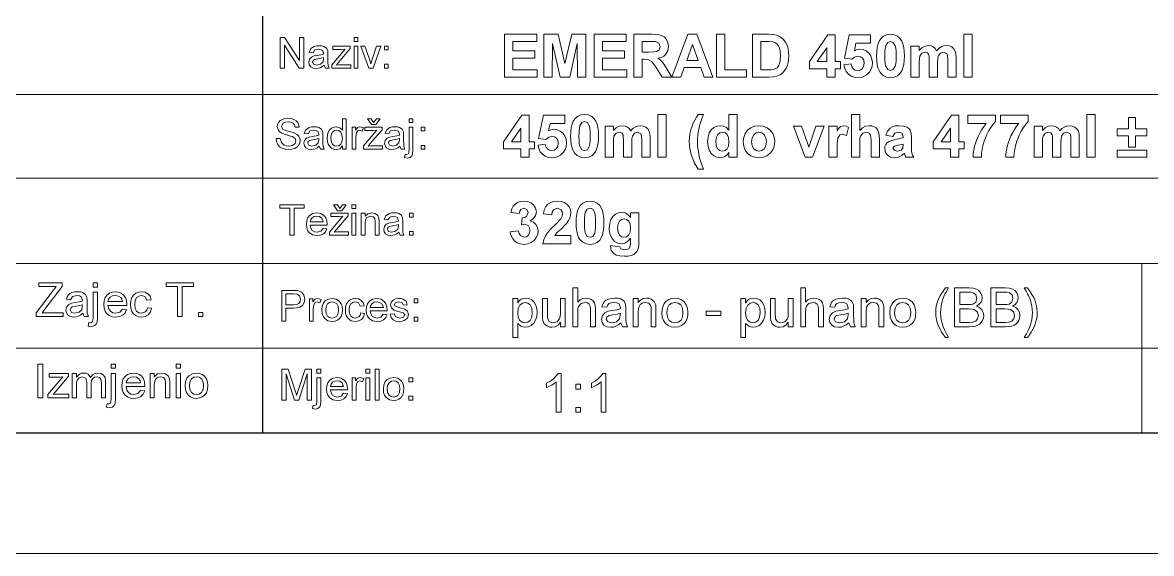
# Model space of a CAD drawing. Extents: x 0 to 420, y 0 to 594.
# Drawn here: x 303.1 to 369.1, y 0 to 31.1 of the extents above; entities that cross this region are included whole.
import ezdxf

# ---------------------------------------------------------------- set-up
doc = ezdxf.new("R2010")
doc.units = 0

msp = doc.modelspace()

# ---------------------------------------------------------------- linework, layer by layer
at = {"color": 3, "lineweight": 30}
for p, q in [((317.098, 61.47), (317.098, 7.07)), ((28.291, 7.07), (412.971, 7.07))]:
    msp.add_line(p, q, dxfattribs=at)
at = {"lineweight": 13}
for p, q in [((201.425, 26.87), (412.971, 26.87)), ((201.425, 21.97), (412.971, 21.97)), ((201.425, 16.97), (412.971, 16.97)), ((201.425, 12.02), (412.971, 12.02)), ((0, 0), (420.043, 0))]:
    msp.add_line(p, q, dxfattribs=at)
at = {"lineweight": 13, "ltscale": 0.2475}
msp.add_line((368.578, 16.97), (368.578, 7.07), dxfattribs=at)
at = {"lineweight": 13}
for points in [[(318.13, 28.418), (318.13, 30.199), (318.392, 30.199), (319.268, 28.854), (319.268, 30.199), (319.515, 30.199), (319.515, 28.418), (319.253, 28.418), (318.377, 29.763), (318.377, 28.418)], [(322.459, 29.976), (322.459, 30.199), (322.681, 30.199), (322.681, 29.976)], [(331.275, 27.893), (331.275, 30.393), (333.15, 30.393), (333.15, 29.976), (331.761, 29.976), (331.761, 29.421), (333.046, 29.421), (333.046, 29.004), (331.761, 29.004), (331.761, 28.31), (333.185, 28.31), (333.185, 27.893)], [(333.567, 27.893), (333.567, 30.393), (334.398, 30.393), (334.799, 28.688), (335.2, 30.393), (336.032, 30.393), (336.032, 27.893), (335.546, 27.893), (335.529, 29.861), (335.084, 27.893), (334.515, 27.893), (334.07, 29.861), (334.053, 27.893)], [(336.518, 27.893), (336.518, 30.393), (338.393, 30.393), (338.393, 29.976), (337.004, 29.976), (337.004, 29.421), (338.289, 29.421), (338.289, 29.004), (337.004, 29.004), (337.004, 28.31), (338.428, 28.31), (338.428, 27.893)], [(338.845, 27.893), (338.845, 30.393), (339.891, 30.393), (340.13, 30.386), (340.321, 30.363), (340.465, 30.326), (340.626, 30.232), (340.751, 30.086), (340.832, 29.902), (340.858, 29.693), (340.82, 29.436), (340.704, 29.228), (340.584, 29.121), (340.43, 29.044), (340.243, 28.997), (340.382, 28.897), (340.495, 28.787), (340.612, 28.628), (340.763, 28.381), (341.067, 27.893), (340.499, 27.893), (340.144, 28.46), (339.972, 28.686), (339.864, 28.809), (339.705, 28.908), (339.596, 28.928), (339.438, 28.935), (339.331, 28.935), (339.331, 27.893)], [(339.331, 29.351), (339.712, 29.351), (340.013, 29.359), (340.175, 29.381), (340.32, 29.486), (340.372, 29.67), (340.303, 29.871), (340.109, 29.968), (339.984, 29.974), (339.733, 29.976), (339.331, 29.976)], [(343.463, 27.893), (342.949, 27.893), (342.75, 28.449), (341.783, 28.449), (341.585, 27.893), (341.067, 27.893), (341.993, 30.393), (342.53, 30.393)], [(342.6, 28.865), (342.265, 29.803), (341.931, 28.865)], [(343.671, 27.893), (343.671, 30.393), (344.157, 30.393), (344.157, 28.31), (345.442, 28.31), (345.442, 27.893)], [(345.789, 30.393), (346.722, 30.393), (346.999, 30.381), (347.202, 30.345), (347.409, 30.255), (347.583, 30.115), (347.723, 29.931), (347.824, 29.71), (347.87, 29.538), (347.898, 29.341), (347.907, 29.119), (347.898, 28.923), (347.873, 28.745), (347.829, 28.587), (347.757, 28.417), (347.667, 28.269), (347.559, 28.145), (347.403, 28.031), (347.201, 27.946), (347.003, 27.906), (346.749, 27.893), (345.789, 27.893)], [(346.275, 29.976), (346.275, 28.31), (346.679, 28.31), (346.874, 28.316), (347.006, 28.334), (347.225, 28.438), (347.303, 28.536), (347.366, 28.681), (347.407, 28.881), (347.421, 29.142), (347.407, 29.4), (347.366, 29.59), (347.3, 29.729), (347.213, 29.834), (347.101, 29.907), (346.962, 29.952), (346.795, 29.97), (346.518, 29.976)], [(350.129, 27.893), (350.129, 28.379), (349.122, 28.379), (349.122, 28.794), (350.194, 30.358), (350.615, 30.358), (350.615, 28.796), (350.928, 28.796), (350.928, 28.379), (350.615, 28.379), (350.615, 27.893)], [(351.136, 28.603), (351.553, 28.657), (351.597, 28.499), (351.683, 28.378), (351.799, 28.301), (351.932, 28.275), (352.081, 28.302), (352.205, 28.382), (352.289, 28.516), (352.317, 28.704), (352.292, 28.881), (352.216, 29.007), (352.1, 29.083), (351.954, 29.108), (351.763, 29.065), (351.592, 28.935), (351.171, 28.988), (351.449, 30.358), (352.699, 30.358), (352.699, 29.872), (351.841, 29.872), (351.749, 29.435), (351.906, 29.503), (352.066, 29.525), (352.261, 29.5), (352.435, 29.425), (352.589, 29.3), (352.708, 29.134), (352.779, 28.94), (352.803, 28.715), (352.783, 28.522), (352.724, 28.344), (352.625, 28.179), (352.443, 28.001), (352.22, 27.894), (351.954, 27.858), (351.74, 27.881), (351.553, 27.948), (351.395, 28.06), (351.27, 28.211), (351.184, 28.391)], [(353.862, 30.393), (354.088, 30.364), (354.278, 30.279), (354.433, 30.136), (354.521, 29.998), (354.59, 29.828), (354.639, 29.625), (354.668, 29.391), (354.678, 29.125), (354.668, 28.859), (354.638, 28.625), (354.589, 28.422), (354.52, 28.251), (354.431, 28.112), (354.277, 27.971), (354.087, 27.886), (353.862, 27.858), (353.633, 27.889), (353.436, 27.982), (353.271, 28.137), (353.19, 28.266), (353.127, 28.429), (353.082, 28.628), (353.055, 28.862), (353.046, 29.13), (353.056, 29.395), (353.085, 29.628), (353.135, 29.83), (353.204, 30), (353.293, 30.139), (353.447, 30.28), (353.636, 30.365)], [(353.862, 29.976), (353.697, 29.923), (353.585, 29.731), (353.555, 29.583), (353.538, 29.381), (353.532, 29.125), (353.537, 28.871), (353.553, 28.676), (353.579, 28.54), (353.698, 28.328), (353.862, 28.275), (354.027, 28.329), (354.139, 28.521), (354.168, 28.667), (354.186, 28.868), (354.192, 29.125), (354.186, 29.379), (354.171, 29.574), (354.145, 29.71), (354.026, 29.923)], [(358.15, 27.893), (358.15, 30.393), (358.636, 30.393), (358.636, 27.893)], [(320.702, 28.591), (320.581, 28.499), (320.469, 28.438), (320.236, 28.393), (320.055, 28.419), (319.922, 28.496), (319.839, 28.614), (319.812, 28.76), (319.853, 28.931), (319.962, 29.056), (320.114, 29.127), (320.301, 29.16), (320.522, 29.194), (320.676, 29.234), (320.678, 29.287), (320.618, 29.462), (320.381, 29.531), (320.163, 29.482), (320.059, 29.309), (319.837, 29.333), (319.933, 29.554), (320.128, 29.684), (320.265, 29.718), (320.423, 29.729), (320.573, 29.719), (320.693, 29.69), (320.846, 29.591), (320.914, 29.441), (320.925, 29.246), (320.925, 28.97), (320.929, 28.73), (320.94, 28.591), (320.999, 28.418), (320.777, 28.418)], [(321.148, 28.418), (321.148, 28.604), (321.929, 29.531), (321.704, 29.506), (321.222, 29.506), (321.222, 29.704), (322.236, 29.704), (322.236, 29.557), (321.549, 28.743), (321.421, 28.591), (321.558, 28.61), (321.687, 28.616), (322.261, 28.616), (322.261, 28.418)], [(322.459, 28.418), (322.459, 29.704), (322.681, 29.704), (322.681, 28.418)], [(323.321, 28.418), (322.854, 29.704), (323.09, 29.704), (323.354, 28.934), (323.397, 28.807), (323.436, 28.675), (323.47, 28.787), (323.515, 28.919), (323.782, 29.704), (324.017, 29.704), (323.581, 28.418)], [(324.24, 29.482), (324.24, 29.704), (324.462, 29.704), (324.462, 29.482)], [(350.129, 28.796), (350.129, 29.599), (349.579, 28.796)], [(355.06, 29.699), (355.546, 29.699), (355.546, 29.453), (355.705, 29.609), (355.883, 29.702), (356.081, 29.733), (356.234, 29.715), (356.366, 29.659), (356.477, 29.565), (356.565, 29.433), (356.688, 29.565), (356.82, 29.659), (356.961, 29.715), (357.112, 29.733), (357.294, 29.713), (357.446, 29.653), (357.565, 29.553), (357.65, 29.416), (357.686, 29.266), (357.699, 29.044), (357.699, 27.893), (357.213, 27.893), (357.213, 28.909), (357.201, 29.127), (357.165, 29.251), (356.967, 29.351), (356.784, 29.291), (356.66, 29.115), (356.632, 28.964), (356.622, 28.747), (356.622, 27.893), (356.136, 27.893), (356.136, 28.867), (356.13, 29.081), (356.112, 29.202), (356.036, 29.314), (355.896, 29.351), (355.705, 29.293), (355.583, 29.124), (355.555, 28.977), (355.546, 28.757), (355.546, 27.893), (355.06, 27.893)], [(320.678, 29.036), (320.534, 28.997), (320.332, 28.964), (320.147, 28.925), (320.064, 28.863), (320.034, 28.771), (320.098, 28.643), (320.286, 28.591), (320.503, 28.644), (320.642, 28.779), (320.676, 28.967)], [(324.24, 28.418), (324.24, 28.641), (324.462, 28.641), (324.462, 28.418)], [(317.889, 24.289), (318.137, 24.289), (318.206, 24.051), (318.376, 23.901), (318.498, 23.858), (318.634, 23.843), (318.859, 23.887), (319.004, 24.006), (319.052, 24.16), (319.006, 24.3), (318.855, 24.402), (318.747, 24.438), (318.558, 24.49), (318.359, 24.547), (318.225, 24.601), (318.11, 24.676), (318.028, 24.766), (317.964, 24.987), (317.983, 25.117), (318.039, 25.238), (318.133, 25.341), (318.261, 25.415), (318.415, 25.461), (318.585, 25.476), (318.77, 25.46), (318.932, 25.414), (319.065, 25.337), (319.163, 25.231), (319.225, 25.102), (319.25, 24.957), (319.002, 24.957), (318.965, 25.096), (318.887, 25.197), (318.764, 25.258), (318.595, 25.278), (318.422, 25.258), (318.303, 25.199), (318.211, 25.008), (318.276, 24.849), (318.391, 24.786), (318.609, 24.721), (318.839, 24.66), (318.989, 24.608), (319.127, 24.527), (319.224, 24.427), (319.28, 24.31), (319.299, 24.175), (319.279, 24.038), (319.218, 23.909), (319.12, 23.798), (318.986, 23.715), (318.825, 23.663), (318.645, 23.646), (318.424, 23.664), (318.242, 23.721), (318.097, 23.815), (317.987, 23.947), (317.916, 24.108)], [(321.773, 23.67), (321.773, 23.857), (321.625, 23.698), (321.422, 23.646), (321.278, 23.667), (321.146, 23.73), (321.035, 23.831), (320.952, 23.965), (320.9, 24.127), (320.882, 24.312), (320.898, 24.495), (320.946, 24.659), (321.025, 24.797), (321.137, 24.898), (321.271, 24.96), (321.421, 24.981), (321.626, 24.927), (321.773, 24.787), (321.773, 25.451), (321.996, 25.451), (321.996, 23.67)], [(323.603, 25.229), (323.764, 25.451), (323.987, 25.451), (323.727, 25.105), (323.48, 25.105), (323.245, 25.451), (323.467, 25.451)], [(325.681, 25.229), (325.681, 25.451), (325.904, 25.451), (325.904, 25.229)], [(332.221, 23.201), (332.221, 23.687), (331.214, 23.687), (331.214, 24.102), (332.285, 25.667), (332.707, 25.667), (332.707, 24.104), (333.019, 24.104), (333.019, 23.687), (332.707, 23.687), (332.707, 23.201)], [(333.228, 23.911), (333.644, 23.965), (333.688, 23.807), (333.775, 23.686), (333.891, 23.609), (334.024, 23.583), (334.172, 23.61), (334.296, 23.69), (334.38, 23.824), (334.408, 24.012), (334.383, 24.189), (334.308, 24.316), (334.192, 24.391), (334.045, 24.417), (333.854, 24.373), (333.684, 24.243), (333.262, 24.297), (333.54, 25.667), (334.79, 25.667), (334.79, 25.18), (333.933, 25.18), (333.841, 24.744), (333.997, 24.811), (334.158, 24.833), (334.353, 24.808), (334.527, 24.733), (334.68, 24.608), (334.799, 24.443), (334.87, 24.248), (334.894, 24.023), (334.875, 23.83), (334.815, 23.652), (334.717, 23.488), (334.535, 23.309), (334.311, 23.202), (334.046, 23.167), (333.831, 23.189), (333.644, 23.256), (333.486, 23.369), (333.361, 23.519), (333.275, 23.7)], [(335.953, 25.701), (336.179, 25.673), (336.369, 25.587), (336.524, 25.444), (336.612, 25.306), (336.681, 25.136), (336.73, 24.934), (336.759, 24.699), (336.769, 24.433), (336.759, 24.167), (336.73, 23.933), (336.68, 23.73), (336.611, 23.56), (336.522, 23.42), (336.369, 23.279), (336.179, 23.195), (335.953, 23.167), (335.725, 23.197), (335.527, 23.29), (335.362, 23.445), (335.281, 23.574), (335.218, 23.738), (335.173, 23.936), (335.146, 24.17), (335.137, 24.438), (335.147, 24.703), (335.177, 24.936), (335.226, 25.138), (335.295, 25.308), (335.384, 25.447), (335.538, 25.588), (335.728, 25.673)], [(335.953, 25.285), (335.788, 25.231), (335.676, 25.039), (335.647, 24.891), (335.629, 24.689), (335.623, 24.433), (335.629, 24.179), (335.644, 23.984), (335.671, 23.848), (335.789, 23.636), (335.953, 23.583), (336.118, 23.637), (336.231, 23.829), (336.26, 23.975), (336.277, 24.177), (336.283, 24.433), (336.278, 24.687), (336.262, 24.882), (336.236, 25.018), (336.117, 25.231)], [(340.242, 23.201), (340.242, 25.701), (340.728, 25.701), (340.728, 23.201)], [(342.915, 22.507), (342.603, 22.507), (342.483, 22.701), (342.378, 22.898), (342.289, 23.1), (342.215, 23.305), (342.157, 23.51), (342.115, 23.712), (342.09, 23.91), (342.082, 24.106), (342.092, 24.343), (342.122, 24.573), (342.173, 24.797), (342.245, 25.015), (342.32, 25.197), (342.405, 25.373), (342.499, 25.541), (342.603, 25.701), (342.915, 25.701), (342.824, 25.459), (342.748, 25.235), (342.688, 25.031), (342.642, 24.845), (342.61, 24.665), (342.587, 24.481), (342.573, 24.291), (342.568, 24.096), (342.573, 23.913), (342.588, 23.726), (342.613, 23.537), (342.646, 23.35), (342.687, 23.169), (342.735, 22.994), (342.778, 22.864), (342.838, 22.702)], [(344.894, 23.201), (344.408, 23.201), (344.408, 23.466), (344.294, 23.332), (344.161, 23.239), (344.018, 23.185), (343.873, 23.167), (343.686, 23.194), (343.518, 23.277), (343.368, 23.416), (343.252, 23.603), (343.182, 23.835), (343.158, 24.111), (343.182, 24.39), (343.251, 24.622), (343.368, 24.804), (343.52, 24.936), (343.697, 25.015), (343.899, 25.042), (344.086, 25.014), (344.256, 24.93), (344.408, 24.79), (344.408, 25.701), (344.894, 25.701)], [(352.064, 25.701), (352.064, 24.765), (352.226, 24.919), (352.407, 25.011), (352.608, 25.042), (352.761, 25.026), (352.899, 24.981), (353.014, 24.911), (353.096, 24.825), (353.186, 24.615), (353.204, 24.468), (353.21, 24.257), (353.21, 23.201), (352.724, 23.201), (352.724, 24.14), (352.718, 24.369), (352.698, 24.495), (352.606, 24.615), (352.441, 24.66), (352.237, 24.603), (352.106, 24.431), (352.075, 24.289), (352.064, 24.092), (352.064, 23.201), (351.578, 23.201), (351.578, 25.701)], [(357.377, 23.201), (357.377, 23.687), (356.37, 23.687), (356.37, 24.102), (357.441, 25.667), (357.863, 25.667), (357.863, 24.104), (358.176, 24.104), (358.176, 23.687), (357.863, 23.687), (357.863, 23.201)], [(358.384, 25.18), (358.384, 25.667), (360.016, 25.667), (360.016, 25.285), (359.881, 25.135), (359.745, 24.947), (359.607, 24.721), (359.509, 24.534), (359.424, 24.342), (359.351, 24.144), (359.29, 23.94), (359.229, 23.674), (359.194, 23.428), (359.182, 23.201), (358.696, 23.201), (358.709, 23.405), (358.738, 23.611), (358.782, 23.818), (358.841, 24.026), (358.917, 24.237), (359.005, 24.443), (359.105, 24.641), (359.216, 24.83), (359.338, 25.01), (359.472, 25.18)], [(360.294, 25.18), (360.294, 25.667), (361.926, 25.667), (361.926, 25.285), (361.791, 25.135), (361.654, 24.947), (361.516, 24.721), (361.419, 24.534), (361.333, 24.342), (361.26, 24.144), (361.2, 23.94), (361.139, 23.674), (361.103, 23.428), (361.092, 23.201), (360.606, 23.201), (360.619, 23.405), (360.647, 23.611), (360.691, 23.818), (360.751, 24.026), (360.826, 24.237), (360.915, 24.443), (361.015, 24.641), (361.126, 24.83), (361.248, 25.01), (361.381, 25.18)], [(365.363, 23.201), (365.363, 25.701), (365.849, 25.701), (365.849, 23.201)], [(367.794, 23.792), (367.794, 24.451), (367.134, 24.451), (367.134, 24.868), (367.794, 24.868), (367.794, 25.528), (368.21, 25.528), (368.21, 24.868), (368.87, 24.868), (368.87, 24.451), (368.21, 24.451), (368.21, 23.792)], [(320.412, 23.843), (320.291, 23.751), (320.179, 23.69), (319.946, 23.646), (319.765, 23.671), (319.632, 23.749), (319.549, 23.866), (319.522, 24.012), (319.563, 24.184), (319.672, 24.308), (319.824, 24.379), (320.011, 24.412), (320.232, 24.446), (320.387, 24.487), (320.388, 24.539), (320.329, 24.715), (320.091, 24.783), (319.873, 24.734), (319.769, 24.561), (319.547, 24.585), (319.643, 24.806), (319.838, 24.936), (319.975, 24.97), (320.133, 24.981), (320.283, 24.971), (320.403, 24.942), (320.556, 24.843), (320.624, 24.693), (320.635, 24.498), (320.635, 24.222), (320.639, 23.982), (320.65, 23.843), (320.709, 23.67), (320.487, 23.67)], [(321.105, 24.313), (321.13, 24.107), (321.206, 23.96), (321.315, 23.873), (321.442, 23.843), (321.57, 23.871), (321.677, 23.955), (321.749, 24.096), (321.773, 24.296), (321.748, 24.514), (321.675, 24.665), (321.565, 24.754), (321.433, 24.783), (321.304, 24.755), (321.199, 24.67), (321.128, 24.524)], [(322.342, 23.67), (322.342, 24.957), (322.54, 24.957), (322.54, 24.785), (322.669, 24.943), (322.8, 24.981), (323.01, 24.92), (322.939, 24.721), (322.792, 24.783), (322.674, 24.739), (322.598, 24.618), (322.573, 24.493), (322.564, 24.358), (322.564, 23.67)], [(323.01, 23.67), (323.01, 23.857), (323.792, 24.783), (323.566, 24.759), (323.084, 24.759), (323.084, 24.957), (324.098, 24.957), (324.098, 24.809), (323.411, 23.995), (323.283, 23.843), (323.42, 23.862), (323.549, 23.868), (324.123, 23.868), (324.123, 23.67)], [(325.137, 23.843), (325.016, 23.751), (324.903, 23.69), (324.671, 23.646), (324.49, 23.671), (324.356, 23.749), (324.274, 23.866), (324.246, 24.012), (324.288, 24.184), (324.397, 24.308), (324.548, 24.379), (324.735, 24.412), (324.957, 24.446), (325.111, 24.487), (325.112, 24.539), (325.053, 24.715), (324.815, 24.783), (324.598, 24.734), (324.494, 24.561), (324.271, 24.585), (324.368, 24.806), (324.562, 24.936), (324.7, 24.97), (324.857, 24.981), (325.008, 24.971), (325.127, 24.942), (325.28, 24.843), (325.349, 24.693), (325.36, 24.498), (325.36, 24.222), (325.363, 23.982), (325.374, 23.843), (325.434, 23.67), (325.211, 23.67)], [(325.419, 23.175), (325.46, 23.366), (325.557, 23.349), (325.65, 23.393), (325.681, 23.612), (325.681, 24.957), (325.904, 24.957), (325.904, 23.602), (325.889, 23.401), (325.843, 23.272), (325.74, 23.181), (325.586, 23.151)], [(326.388, 24.734), (326.388, 24.957), (326.611, 24.957), (326.611, 24.734)], [(332.221, 24.104), (332.221, 24.907), (331.67, 24.104)], [(337.151, 25.007), (337.637, 25.007), (337.637, 24.761), (337.797, 24.917), (337.975, 25.01), (338.172, 25.042), (338.326, 25.023), (338.458, 24.967), (338.568, 24.873), (338.657, 24.742), (338.78, 24.873), (338.911, 24.967), (339.053, 25.023), (339.203, 25.042), (339.385, 25.021), (339.537, 24.961), (339.657, 24.862), (339.741, 24.725), (339.778, 24.574), (339.79, 24.352), (339.79, 23.201), (339.304, 23.201), (339.304, 24.217), (339.292, 24.435), (339.256, 24.559), (339.058, 24.66), (338.875, 24.599), (338.752, 24.423), (338.723, 24.273), (338.714, 24.055), (338.714, 23.201), (338.228, 23.201), (338.228, 24.176), (338.222, 24.389), (338.203, 24.51), (338.127, 24.623), (337.987, 24.66), (337.796, 24.601), (337.674, 24.432), (337.647, 24.285), (337.637, 24.065), (337.637, 23.201), (337.151, 23.201)], [(343.644, 24.136), (343.663, 23.894), (343.721, 23.73), (343.853, 23.594), (344.029, 23.548), (344.176, 23.583), (344.298, 23.685), (344.381, 23.854), (344.408, 24.092), (344.381, 24.351), (344.301, 24.527), (344.179, 24.626), (344.026, 24.66), (343.877, 24.627), (343.754, 24.528), (343.672, 24.365)], [(345.242, 24.13), (345.27, 24.362), (345.357, 24.587), (345.497, 24.782), (345.686, 24.925), (345.91, 25.012), (346.16, 25.042), (346.414, 25.012), (346.635, 24.924), (346.823, 24.777), (346.967, 24.585), (347.053, 24.363), (347.082, 24.109), (347.053, 23.853), (346.966, 23.628), (346.821, 23.434), (346.631, 23.286), (346.412, 23.196), (346.163, 23.167), (345.924, 23.194), (345.696, 23.278), (345.5, 23.415), (345.357, 23.605), (345.293, 23.759), (345.254, 23.934)], [(345.728, 24.104), (345.759, 23.866), (345.853, 23.692), (345.993, 23.584), (346.163, 23.548), (346.332, 23.584), (346.471, 23.692), (346.565, 23.867), (346.596, 24.107), (346.565, 24.342), (346.471, 24.516), (346.332, 24.624), (346.163, 24.66), (345.993, 24.624), (345.853, 24.516), (345.759, 24.342)], [(348.876, 23.201), (348.176, 25.007), (348.662, 25.007), (348.984, 24.085), (349.078, 23.777), (349.124, 23.932), (349.173, 24.085), (349.495, 25.007), (349.981, 25.007), (349.29, 23.201)], [(350.745, 23.201), (350.259, 23.201), (350.259, 25.007), (350.745, 25.007), (350.745, 24.751), (350.843, 24.9), (350.931, 24.987), (351.119, 25.042), (351.265, 25.016), (351.405, 24.94), (351.283, 24.478), (351.061, 24.555), (350.893, 24.503), (350.785, 24.312), (350.763, 24.186), (350.749, 23.994), (350.745, 23.734)], [(354.009, 24.417), (353.592, 24.486), (353.688, 24.732), (353.836, 24.905), (353.97, 24.981), (354.141, 25.026), (354.35, 25.042), (354.619, 25.023), (354.81, 24.966), (354.939, 24.881), (355.023, 24.775), (355.07, 24.61), (355.085, 24.349), (355.085, 23.793), (355.093, 23.587), (355.115, 23.443), (355.157, 23.326), (355.224, 23.201), (354.738, 23.201), (354.692, 23.367), (354.676, 23.433), (354.549, 23.317), (354.415, 23.233), (354.272, 23.183), (354.12, 23.167), (353.872, 23.203), (353.683, 23.313), (353.563, 23.479), (353.523, 23.684), (353.54, 23.824), (353.593, 23.948), (353.677, 24.05), (353.789, 24.126), (353.944, 24.184), (354.154, 24.234), (354.426, 24.292), (354.599, 24.347), (354.599, 24.396), (354.536, 24.599), (354.299, 24.66), (354.115, 24.606)], [(357.377, 24.104), (357.377, 24.907), (356.826, 24.104)], [(362.273, 25.007), (362.759, 25.007), (362.759, 24.761), (362.918, 24.917), (363.096, 25.01), (363.294, 25.042), (363.447, 25.023), (363.579, 24.967), (363.69, 24.873), (363.778, 24.742), (363.901, 24.873), (364.033, 24.967), (364.174, 25.023), (364.325, 25.042), (364.507, 25.021), (364.659, 24.961), (364.778, 24.862), (364.863, 24.725), (364.899, 24.574), (364.912, 24.352), (364.912, 23.201), (364.426, 23.201), (364.426, 24.217), (364.414, 24.435), (364.378, 24.559), (364.18, 24.66), (363.997, 24.599), (363.873, 24.423), (363.845, 24.273), (363.835, 24.055), (363.835, 23.201), (363.349, 23.201), (363.349, 24.176), (363.343, 24.389), (363.325, 24.51), (363.249, 24.623), (363.109, 24.66), (362.918, 24.601), (362.796, 24.432), (362.768, 24.285), (362.759, 24.065), (362.759, 23.201), (362.273, 23.201)], [(320.388, 24.289), (320.244, 24.249), (320.042, 24.216), (319.857, 24.177), (319.774, 24.115), (319.745, 24.023), (319.808, 23.895), (319.996, 23.843), (320.213, 23.896), (320.352, 24.032), (320.387, 24.219)], [(325.112, 24.289), (324.968, 24.249), (324.767, 24.216), (324.582, 24.177), (324.498, 24.115), (324.469, 24.023), (324.533, 23.895), (324.72, 23.843), (324.938, 23.896), (325.077, 24.032), (325.111, 24.219)], [(326.388, 23.67), (326.388, 23.893), (326.611, 23.893), (326.611, 23.67)], [(354.599, 23.965), (354.491, 23.941), (354.333, 23.912), (354.095, 23.851), (354.009, 23.728), (354.078, 23.602), (354.252, 23.548), (354.478, 23.61), (354.582, 23.726), (354.599, 23.896)], [(367.134, 23.201), (367.134, 23.618), (368.87, 23.618), (368.87, 23.201)], [(331.602, 18.834), (332.088, 18.893), (332.126, 18.729), (332.2, 18.609), (332.42, 18.511), (332.547, 18.537), (332.653, 18.617), (332.724, 18.742), (332.748, 18.904), (332.726, 19.057), (332.663, 19.175), (332.455, 19.275), (332.262, 19.239), (332.306, 19.657), (332.451, 19.674), (332.557, 19.735), (332.644, 19.956), (332.577, 20.142), (332.401, 20.212), (332.216, 20.132), (332.155, 20.034), (332.123, 19.9), (331.637, 19.97), (331.694, 20.176), (331.774, 20.335), (331.884, 20.457), (332.03, 20.55), (332.204, 20.609), (332.397, 20.629), (332.614, 20.604), (332.801, 20.53), (332.956, 20.405), (333.086, 20.21), (333.13, 19.991), (333.089, 19.788), (332.968, 19.614), (332.766, 19.469), (332.958, 19.396), (333.106, 19.265), (333.202, 19.089), (333.234, 18.881), (333.208, 18.674), (333.129, 18.488), (332.998, 18.324), (332.827, 18.196), (332.631, 18.12), (332.41, 18.094), (332.2, 18.117), (332.016, 18.185), (331.857, 18.299), (331.731, 18.449), (331.646, 18.627)], [(335.144, 18.615), (335.144, 18.129), (333.512, 18.129), (333.564, 18.371), (333.668, 18.601), (333.749, 18.721), (333.862, 18.86), (334.007, 19.017), (334.183, 19.192), (334.363, 19.369), (334.49, 19.503), (334.563, 19.595), (334.634, 19.741), (334.658, 19.885), (334.637, 20.024), (334.577, 20.127), (334.353, 20.212), (334.129, 20.124), (334.063, 20.006), (334.033, 19.83), (333.546, 19.877), (333.594, 20.12), (333.682, 20.312), (333.81, 20.454), (333.97, 20.551), (334.154, 20.609), (334.363, 20.629), (334.589, 20.607), (334.78, 20.542), (334.936, 20.434), (335.051, 20.294), (335.12, 20.133), (335.144, 19.95), (335.129, 19.79), (335.086, 19.637), (335.011, 19.484), (334.903, 19.325), (334.784, 19.193), (334.595, 19.014), (334.412, 18.845), (334.312, 18.745), (334.219, 18.615)], [(336.272, 20.629), (336.498, 20.6), (336.688, 20.515), (336.843, 20.372), (336.931, 20.234), (337, 20.064), (337.049, 19.861), (337.078, 19.627), (337.088, 19.36), (337.078, 19.095), (337.049, 18.86), (336.999, 18.658), (336.93, 18.487), (336.841, 18.348), (336.687, 18.207), (336.498, 18.122), (336.272, 18.094), (336.043, 18.125), (335.846, 18.218), (335.681, 18.373), (335.6, 18.502), (335.537, 18.665), (335.492, 18.864), (335.465, 19.097), (335.456, 19.366), (335.466, 19.631), (335.496, 19.864), (335.545, 20.066), (335.614, 20.236), (335.703, 20.375), (335.857, 20.516), (336.047, 20.601)], [(318.702, 18.633), (318.702, 20.216), (318.108, 20.216), (318.108, 20.414), (319.543, 20.414), (319.543, 20.216), (318.949, 20.216), (318.949, 18.633)], [(320.653, 19.029), (320.872, 19.004), (320.794, 18.837), (320.67, 18.712), (320.502, 18.634), (320.293, 18.608), (320.035, 18.651), (319.836, 18.781), (319.742, 18.912), (319.685, 19.073), (319.667, 19.265), (319.686, 19.464), (319.742, 19.631), (319.837, 19.766), (320.034, 19.899), (320.281, 19.944), (320.52, 19.901), (320.711, 19.771), (320.804, 19.64), (320.86, 19.477), (320.879, 19.284), (320.877, 19.227), (319.889, 19.227), (319.927, 19.047), (320.015, 18.914), (320.142, 18.833), (320.297, 18.806), (320.512, 18.859)], [(321.027, 18.633), (321.027, 18.819), (321.809, 19.746), (321.583, 19.721), (321.101, 19.721), (321.101, 19.919), (322.115, 19.919), (322.115, 19.772), (321.429, 18.958), (321.301, 18.806), (321.438, 18.825), (321.566, 18.831), (322.14, 18.831), (322.14, 18.633)], [(321.621, 20.191), (321.781, 20.414), (322.004, 20.414), (321.744, 20.068), (321.497, 20.068), (321.262, 20.414), (321.485, 20.414)], [(322.338, 20.191), (322.338, 20.414), (322.561, 20.414), (322.561, 20.191)], [(322.338, 18.633), (322.338, 19.919), (322.561, 19.919), (322.561, 18.633)], [(322.882, 18.633), (322.882, 19.919), (323.105, 19.919), (323.105, 19.737), (323.271, 19.892), (323.498, 19.944), (323.704, 19.902), (323.844, 19.793), (323.91, 19.632), (323.921, 19.421), (323.921, 18.633), (323.699, 18.633), (323.699, 19.406), (323.674, 19.603), (323.586, 19.707), (323.438, 19.746), (323.203, 19.659), (323.13, 19.532), (323.105, 19.327), (323.105, 18.633)], [(325.084, 18.806), (324.962, 18.713), (324.85, 18.653), (324.618, 18.608), (324.437, 18.634), (324.303, 18.711), (324.221, 18.829), (324.193, 18.975), (324.235, 19.146), (324.344, 19.271), (324.495, 19.342), (324.682, 19.375), (324.904, 19.409), (325.058, 19.449), (325.059, 19.502), (325, 19.677), (324.762, 19.746), (324.544, 19.697), (324.441, 19.523), (324.218, 19.548), (324.315, 19.769), (324.509, 19.899), (324.646, 19.933), (324.804, 19.944), (324.955, 19.934), (325.074, 19.905), (325.227, 19.806), (325.296, 19.656), (325.306, 19.461), (325.306, 19.184), (325.31, 18.945), (325.321, 18.805), (325.381, 18.633), (325.158, 18.633)], [(325.702, 19.697), (325.702, 19.919), (325.925, 19.919), (325.925, 19.697)], [(336.272, 20.212), (336.107, 20.158), (335.995, 19.966), (335.966, 19.819), (335.948, 19.617), (335.942, 19.36), (335.947, 19.106), (335.963, 18.912), (335.989, 18.776), (336.108, 18.564), (336.272, 18.511), (336.437, 18.565), (336.549, 18.757), (336.579, 18.903), (336.596, 19.104), (336.602, 19.36), (336.597, 19.615), (336.581, 19.81), (336.555, 19.946), (336.436, 20.158)], [(337.47, 18.025), (338.026, 17.955), (338.084, 17.83), (338.282, 17.782), (338.434, 17.796), (338.542, 17.839), (338.63, 17.963), (338.651, 18.189), (338.651, 18.459), (338.49, 18.276), (338.31, 18.166), (338.111, 18.129), (337.895, 18.163), (337.712, 18.265), (337.56, 18.435), (337.471, 18.61), (337.418, 18.811), (337.401, 19.039), (337.424, 19.317), (337.493, 19.547), (337.609, 19.73), (337.76, 19.863), (337.933, 19.943), (338.129, 19.969), (338.329, 19.935), (338.503, 19.833), (338.651, 19.662), (338.651, 19.934), (339.137, 19.934), (339.137, 18.317), (339.124, 18.038), (339.085, 17.839), (339.023, 17.698), (338.94, 17.591), (338.831, 17.511), (338.69, 17.451), (338.514, 17.412), (338.296, 17.4), (338.025, 17.417), (337.812, 17.471), (337.657, 17.56), (337.516, 17.741), (337.468, 17.966)], [(319.889, 19.424), (320.656, 19.424), (320.568, 19.636), (320.44, 19.719), (320.28, 19.746), (320.132, 19.724), (320.01, 19.658), (319.925, 19.556)], [(325.059, 19.251), (324.915, 19.212), (324.714, 19.179), (324.529, 19.14), (324.445, 19.077), (324.416, 18.986), (324.48, 18.857), (324.667, 18.806), (324.884, 18.859), (325.024, 18.994), (325.058, 19.182)], [(337.887, 19.056), (337.913, 18.811), (337.993, 18.642), (338.111, 18.544), (338.254, 18.511), (338.408, 18.544), (338.536, 18.645), (338.622, 18.812), (338.651, 19.044), (338.623, 19.284), (338.54, 19.453), (338.416, 19.554), (338.262, 19.587), (338.113, 19.554), (337.993, 19.456), (337.913, 19.29)], [(325.702, 18.633), (325.702, 18.856), (325.925, 18.856), (325.925, 18.633)], [(303.858, 13.866), (303.858, 14.095), (304.844, 15.385), (304.942, 15.513), (305.028, 15.625), (303.996, 15.625), (303.996, 15.845), (305.37, 15.845), (305.37, 15.625), (304.297, 14.221), (304.193, 14.086), (305.425, 14.086), (305.425, 13.866)], [(306.579, 14.058), (306.445, 13.955), (306.32, 13.888), (306.195, 13.851), (306.062, 13.838), (305.861, 13.867), (305.712, 13.953), (305.621, 14.083), (305.59, 14.245), (305.636, 14.436), (305.757, 14.575), (305.925, 14.654), (306.133, 14.69), (306.379, 14.728), (306.551, 14.773), (306.552, 14.832), (306.486, 15.026), (306.376, 15.084), (306.222, 15.103), (305.98, 15.048), (305.865, 14.855), (305.617, 14.883), (305.661, 15.02), (305.725, 15.128), (305.816, 15.211), (305.941, 15.272), (306.093, 15.31), (306.269, 15.323), (306.436, 15.312), (306.569, 15.279), (306.739, 15.169), (306.815, 15.002), (306.827, 14.786), (306.827, 14.479), (306.831, 14.213), (306.843, 14.058), (306.909, 13.866), (306.662, 13.866)], [(306.893, 13.315), (306.938, 13.527), (307.046, 13.509), (307.15, 13.557), (307.184, 13.801), (307.184, 15.295), (307.432, 15.295), (307.432, 13.79), (307.415, 13.566), (307.364, 13.423), (307.25, 13.322), (307.079, 13.289)], [(307.184, 15.597), (307.184, 15.845), (307.432, 15.845), (307.432, 15.597)], [(308.902, 14.306), (309.144, 14.278), (309.058, 14.092), (308.92, 13.954), (308.733, 13.867), (308.501, 13.838), (308.303, 13.86), (308.133, 13.924), (307.993, 14.03), (307.889, 14.175), (307.826, 14.355), (307.805, 14.568), (307.826, 14.789), (307.89, 14.975), (307.995, 15.125), (308.134, 15.235), (308.298, 15.301), (308.488, 15.323), (308.671, 15.301), (308.831, 15.237), (308.966, 15.13), (309.069, 14.985), (309.131, 14.804), (309.152, 14.589), (309.151, 14.525), (308.053, 14.525), (308.095, 14.326), (308.192, 14.179), (308.334, 14.088), (308.506, 14.058), (308.745, 14.117)], [(310.361, 14.388), (310.609, 14.361), (310.54, 14.142), (310.41, 13.977), (310.232, 13.873), (310.018, 13.838), (309.836, 13.859), (309.68, 13.923), (309.549, 14.029), (309.451, 14.174), (309.392, 14.356), (309.372, 14.575), (309.391, 14.791), (309.448, 14.978), (309.544, 15.128), (309.679, 15.236), (309.841, 15.301), (310.017, 15.323), (310.226, 15.292), (310.394, 15.201), (310.514, 15.054), (310.581, 14.855), (310.334, 14.828), (310.218, 15.034), (310.018, 15.103), (309.858, 15.071), (309.73, 14.978), (309.647, 14.816), (309.619, 14.582), (309.646, 14.345), (309.727, 14.183), (309.852, 14.089), (310.01, 14.058), (310.243, 14.139), (310.319, 14.242)], [(312.121, 13.866), (312.121, 15.625), (311.461, 15.625), (311.461, 15.845), (313.055, 15.845), (313.055, 15.625), (312.395, 15.625), (312.395, 13.866)], [(318.224, 13.604), (318.224, 15.404), (318.891, 15.404), (319.047, 15.4), (319.16, 15.387), (319.378, 15.304), (319.52, 15.134), (319.574, 14.892), (319.539, 14.684), (319.432, 14.51), (319.313, 14.423), (319.142, 14.371), (318.921, 14.354), (318.474, 14.354), (318.474, 13.604)], [(318.474, 14.554), (318.919, 14.554), (319.107, 14.576), (319.231, 14.641), (319.301, 14.745), (319.324, 14.885), (319.27, 15.08), (319.126, 15.188), (318.914, 15.204), (318.474, 15.204)], [(335.266, 13.273), (335.266, 15.549), (335.55, 15.549), (335.55, 14.711), (335.689, 14.843), (335.851, 14.922), (336.035, 14.949), (336.203, 14.931), (336.347, 14.877), (336.461, 14.792), (336.537, 14.679), (336.579, 14.524), (336.594, 14.312), (336.594, 13.273), (336.309, 13.273), (336.309, 14.302), (336.287, 14.48), (336.221, 14.602), (336.115, 14.673), (335.972, 14.696), (335.746, 14.633), (335.595, 14.461), (335.562, 14.332), (335.55, 14.161), (335.55, 13.273)], [(348.606, 13.273), (348.606, 15.549), (348.89, 15.549), (348.89, 14.711), (349.029, 14.843), (349.191, 14.922), (349.374, 14.949), (349.542, 14.931), (349.687, 14.877), (349.801, 14.792), (349.876, 14.679), (349.919, 14.524), (349.934, 14.312), (349.934, 13.273), (349.649, 13.273), (349.649, 14.302), (349.627, 14.48), (349.561, 14.602), (349.455, 14.673), (349.312, 14.696), (349.086, 14.633), (348.935, 14.461), (348.902, 14.332), (348.89, 14.161), (348.89, 13.273)], [(357.078, 12.641), (356.963, 12.79), (356.857, 12.95), (356.761, 13.122), (356.674, 13.307), (356.601, 13.499), (356.55, 13.695), (356.519, 13.894), (356.509, 14.097), (356.522, 14.334), (356.564, 14.564), (356.632, 14.787), (356.714, 14.978), (356.816, 15.169), (356.937, 15.359), (357.078, 15.549), (357.267, 15.549), (357.154, 15.36), (357.069, 15.21), (357.013, 15.1), (356.927, 14.887), (356.861, 14.664), (356.823, 14.475), (356.801, 14.286), (356.793, 14.095), (356.803, 13.887), (356.832, 13.68), (356.88, 13.472), (356.948, 13.264), (357.035, 13.056), (357.142, 12.849), (357.267, 12.641)], [(357.615, 13.273), (357.615, 15.549), (358.471, 15.549), (358.706, 15.532), (358.89, 15.48), (359.031, 15.391), (359.138, 15.265), (359.205, 15.117), (359.227, 14.962), (359.206, 14.819), (359.143, 14.685), (359.038, 14.567), (358.89, 14.475), (359.074, 14.393), (359.21, 14.27), (359.294, 14.112), (359.322, 13.928), (359.305, 13.775), (359.255, 13.633), (359.18, 13.512), (359.089, 13.423), (358.978, 13.358), (358.842, 13.311), (358.676, 13.283), (358.477, 13.273)], [(357.931, 14.57), (358.408, 14.57), (358.575, 14.577), (358.687, 14.598), (358.855, 14.717), (358.911, 14.928), (358.858, 15.138), (358.708, 15.263), (358.575, 15.288), (358.372, 15.297), (357.931, 15.297)], [(359.733, 13.273), (359.733, 15.549), (360.589, 15.549), (360.824, 15.532), (361.008, 15.48), (361.149, 15.391), (361.256, 15.265), (361.323, 15.117), (361.345, 14.962), (361.324, 14.819), (361.261, 14.685), (361.156, 14.567), (361.008, 14.475), (361.192, 14.393), (361.328, 14.27), (361.412, 14.112), (361.44, 13.928), (361.423, 13.775), (361.373, 13.633), (361.298, 13.512), (361.207, 13.423), (361.096, 13.358), (360.96, 13.311), (360.794, 13.283), (360.595, 13.273)], [(360.049, 14.57), (360.526, 14.57), (360.693, 14.577), (360.805, 14.598), (360.972, 14.717), (361.029, 14.928), (360.976, 15.138), (360.826, 15.263), (360.693, 15.288), (360.49, 15.297), (360.049, 15.297)], [(361.883, 12.641), (361.693, 12.641), (361.819, 12.849), (361.925, 13.056), (362.012, 13.264), (362.08, 13.472), (362.128, 13.68), (362.157, 13.887), (362.167, 14.095), (362.159, 14.285), (362.137, 14.473), (362.099, 14.66), (362.034, 14.882), (361.948, 15.096), (361.892, 15.207), (361.807, 15.358), (361.693, 15.549), (361.883, 15.549), (362.023, 15.359), (362.145, 15.169), (362.246, 14.978), (362.328, 14.787), (362.397, 14.564), (362.438, 14.334), (362.452, 14.097), (362.441, 13.894), (362.41, 13.695), (362.358, 13.499), (362.286, 13.307), (362.198, 13.122), (362.102, 12.95), (361.997, 12.79)], [(306.552, 14.553), (306.392, 14.509), (306.168, 14.472), (305.963, 14.429), (305.87, 14.36), (305.837, 14.258), (305.908, 14.115), (306.117, 14.058), (306.358, 14.117), (306.513, 14.267), (306.551, 14.476)], [(308.053, 14.745), (308.905, 14.745), (308.872, 14.883), (308.807, 14.981), (308.665, 15.072), (308.486, 15.103), (308.323, 15.078), (308.187, 15.005), (308.093, 14.892)], [(319.849, 13.604), (319.849, 14.904), (320.049, 14.904), (320.049, 14.73), (320.18, 14.89), (320.312, 14.929), (320.524, 14.867), (320.452, 14.666), (320.304, 14.729), (320.184, 14.684), (320.108, 14.561), (320.083, 14.436), (320.074, 14.299), (320.074, 13.604)], [(320.574, 14.254), (320.596, 14.472), (320.662, 14.649), (320.772, 14.785), (320.955, 14.893), (321.175, 14.929), (321.415, 14.885), (321.606, 14.754), (321.699, 14.623), (321.755, 14.462), (321.774, 14.272), (321.755, 14.049), (321.7, 13.88), (321.609, 13.753), (321.484, 13.658), (321.336, 13.599), (321.175, 13.579), (320.931, 13.622), (320.74, 13.753), (320.648, 13.886), (320.592, 14.053)], [(320.799, 14.254), (320.826, 14.046), (320.906, 13.897), (321.026, 13.808), (321.175, 13.779), (321.322, 13.809), (321.442, 13.898), (321.522, 14.048), (321.549, 14.261), (321.522, 14.464), (321.442, 14.61), (321.321, 14.699), (321.175, 14.729), (321.026, 14.699), (320.906, 14.611), (320.826, 14.463)], [(322.849, 14.079), (323.074, 14.054), (323.011, 13.855), (322.894, 13.705), (322.732, 13.61), (322.536, 13.579), (322.297, 13.622), (322.11, 13.752), (322.021, 13.884), (321.967, 14.05), (321.949, 14.249), (321.966, 14.445), (322.018, 14.615), (322.105, 14.752), (322.228, 14.85), (322.376, 14.909), (322.535, 14.929), (322.726, 14.901), (322.878, 14.818), (322.988, 14.684), (323.049, 14.504), (322.824, 14.479), (322.719, 14.666), (322.537, 14.729), (322.391, 14.7), (322.275, 14.615), (322.199, 14.468), (322.174, 14.255), (322.199, 14.039), (322.272, 13.892), (322.386, 13.807), (322.529, 13.779), (322.741, 13.852), (322.811, 13.946)], [(324.171, 14.004), (324.392, 13.979), (324.313, 13.81), (324.188, 13.684), (324.018, 13.605), (323.807, 13.579), (323.546, 13.622), (323.345, 13.753), (323.25, 13.885), (323.193, 14.049), (323.174, 14.243), (323.193, 14.444), (323.251, 14.612), (323.347, 14.749), (323.545, 14.884), (323.795, 14.929), (324.037, 14.885), (324.23, 14.754), (324.324, 14.621), (324.38, 14.457), (324.399, 14.262), (324.398, 14.204), (323.399, 14.204), (323.437, 14.022), (323.526, 13.888), (323.655, 13.806), (323.811, 13.779), (324.029, 13.833)], [(323.399, 14.404), (324.174, 14.404), (324.085, 14.618), (323.956, 14.701), (323.794, 14.729), (323.645, 14.707), (323.521, 14.64), (323.435, 14.537)], [(324.574, 14.004), (324.799, 14.029), (324.9, 13.843), (325.13, 13.779), (325.352, 13.836), (325.424, 13.969), (325.34, 14.077), (325.115, 14.146), (324.922, 14.203), (324.794, 14.252), (324.649, 14.376), (324.599, 14.552), (324.638, 14.714), (324.744, 14.838), (324.882, 14.902), (325.069, 14.929), (325.209, 14.917), (325.332, 14.884), (325.5, 14.761), (325.574, 14.554), (325.349, 14.529), (325.27, 14.676), (325.085, 14.729), (324.884, 14.683), (324.824, 14.576), (324.849, 14.505), (324.927, 14.452), (325.108, 14.4), (325.297, 14.343), (325.428, 14.298), (325.59, 14.181), (325.649, 13.992), (325.585, 13.784), (325.4, 13.632), (325.272, 13.592), (325.128, 13.579), (324.905, 13.606), (324.743, 13.686), (324.635, 13.819)], [(325.974, 14.679), (325.974, 14.904), (326.199, 14.904), (326.199, 14.679)], [(331.757, 12.641), (331.757, 14.917), (332.042, 14.917), (332.042, 14.665), (332.134, 14.789), (332.238, 14.878), (332.359, 14.931), (332.504, 14.949), (332.696, 14.922), (332.865, 14.841), (333.001, 14.711), (333.1, 14.537), (333.16, 14.332), (333.18, 14.108), (333.157, 13.869), (333.09, 13.656), (332.98, 13.479), (332.829, 13.349), (332.654, 13.269), (332.469, 13.242), (332.339, 13.258), (332.222, 13.307), (332.042, 13.471), (332.042, 12.641)], [(332.042, 14.082), (332.072, 13.821), (332.165, 13.638), (332.301, 13.531), (332.463, 13.495), (332.628, 13.532), (332.768, 13.643), (332.863, 13.832), (332.895, 14.103), (332.864, 14.363), (332.771, 14.548), (332.635, 14.659), (332.475, 14.696), (332.314, 14.657), (332.173, 14.539), (332.074, 14.346)], [(334.539, 13.273), (334.539, 13.533), (334.401, 13.371), (334.234, 13.274), (334.037, 13.242), (333.901, 13.256), (333.775, 13.297), (333.595, 13.437), (333.512, 13.643), (333.5, 13.749), (333.496, 13.902), (333.496, 14.917), (333.78, 14.917), (333.78, 14.017), (333.784, 13.837), (333.797, 13.727), (333.906, 13.557), (334.112, 13.495), (334.342, 13.558), (334.494, 13.731), (334.528, 13.865), (334.539, 14.048), (334.539, 14.917), (334.823, 14.917), (334.823, 13.273)], [(338.079, 13.495), (337.924, 13.376), (337.781, 13.299), (337.637, 13.256), (337.484, 13.242), (337.253, 13.275), (337.082, 13.374), (336.977, 13.523), (336.941, 13.71), (336.994, 13.929), (337.133, 14.089), (337.327, 14.18), (337.566, 14.221), (337.849, 14.265), (338.046, 14.317), (338.048, 14.384), (337.972, 14.608), (337.845, 14.674), (337.668, 14.696), (337.504, 14.68), (337.39, 14.633), (337.312, 14.546), (337.257, 14.411), (336.973, 14.443), (337.023, 14.601), (337.096, 14.725), (337.202, 14.82), (337.345, 14.891), (337.52, 14.934), (337.722, 14.949), (337.914, 14.936), (338.067, 14.899), (338.262, 14.773), (338.35, 14.58), (338.364, 14.331), (338.364, 13.978), (338.369, 13.673), (338.383, 13.494), (338.459, 13.273), (338.174, 13.273)], [(338.806, 13.273), (338.806, 14.917), (339.091, 14.917), (339.091, 14.684), (339.224, 14.831), (339.392, 14.919), (339.594, 14.949), (339.731, 14.936), (339.857, 14.896), (340.036, 14.756), (340.119, 14.551), (340.13, 14.445), (340.134, 14.281), (340.134, 13.273), (339.85, 13.273), (339.85, 14.262), (339.842, 14.409), (339.818, 14.513), (339.706, 14.646), (339.516, 14.696), (339.355, 14.668), (339.217, 14.584), (339.122, 14.423), (339.091, 14.161), (339.091, 13.273)], [(340.482, 14.095), (340.51, 14.372), (340.593, 14.596), (340.732, 14.768), (340.881, 14.868), (341.051, 14.929), (341.241, 14.949), (341.451, 14.924), (341.632, 14.851), (341.787, 14.728), (341.905, 14.562), (341.976, 14.359), (341.999, 14.119), (341.989, 13.923), (341.957, 13.758), (341.905, 13.622), (341.79, 13.462), (341.632, 13.342), (341.445, 13.267), (341.241, 13.242), (341.029, 13.266), (340.846, 13.34), (340.691, 13.462), (340.575, 13.63), (340.505, 13.841)], [(340.766, 14.096), (340.8, 13.832), (340.901, 13.645), (341.054, 13.532), (341.241, 13.495), (341.427, 13.532), (341.58, 13.645), (341.681, 13.836), (341.715, 14.105), (341.681, 14.361), (341.579, 14.546), (341.427, 14.659), (341.241, 14.696), (341.054, 14.659), (340.901, 14.547), (340.8, 14.36)], [(345.097, 12.641), (345.097, 14.917), (345.382, 14.917), (345.382, 14.665), (345.474, 14.789), (345.578, 14.878), (345.699, 14.931), (345.844, 14.949), (346.036, 14.922), (346.204, 14.841), (346.341, 14.711), (346.44, 14.537), (346.5, 14.332), (346.52, 14.108), (346.497, 13.869), (346.43, 13.656), (346.32, 13.479), (346.169, 13.349), (345.994, 13.269), (345.809, 13.242), (345.678, 13.258), (345.562, 13.307), (345.382, 13.471), (345.382, 12.641)], [(345.382, 14.082), (345.412, 13.821), (345.505, 13.638), (345.641, 13.531), (345.803, 13.495), (345.968, 13.532), (346.108, 13.643), (346.203, 13.832), (346.235, 14.103), (346.204, 14.363), (346.111, 14.548), (345.975, 14.659), (345.815, 14.696), (345.654, 14.657), (345.513, 14.539), (345.414, 14.346)], [(347.879, 13.273), (347.879, 13.533), (347.741, 13.371), (347.573, 13.274), (347.376, 13.242), (347.241, 13.256), (347.115, 13.297), (346.935, 13.437), (346.852, 13.643), (346.84, 13.749), (346.836, 13.902), (346.836, 14.917), (347.12, 14.917), (347.12, 14.017), (347.124, 13.837), (347.137, 13.727), (347.246, 13.557), (347.452, 13.495), (347.682, 13.558), (347.834, 13.731), (347.868, 13.865), (347.879, 14.048), (347.879, 14.917), (348.163, 14.917), (348.163, 13.273)], [(351.419, 13.495), (351.264, 13.376), (351.12, 13.299), (350.977, 13.256), (350.824, 13.242), (350.592, 13.275), (350.422, 13.374), (350.316, 13.523), (350.281, 13.71), (350.334, 13.929), (350.473, 14.089), (350.667, 14.18), (350.906, 14.221), (351.189, 14.265), (351.386, 14.317), (351.388, 14.384), (351.312, 14.608), (351.185, 14.674), (351.008, 14.696), (350.844, 14.68), (350.73, 14.633), (350.652, 14.546), (350.597, 14.411), (350.313, 14.443), (350.362, 14.601), (350.436, 14.725), (350.541, 14.82), (350.685, 14.891), (350.86, 14.934), (351.062, 14.949), (351.254, 14.936), (351.407, 14.899), (351.602, 14.773), (351.69, 14.58), (351.704, 14.331), (351.704, 13.978), (351.708, 13.673), (351.723, 13.494), (351.799, 13.273), (351.514, 13.273)], [(352.146, 13.273), (352.146, 14.917), (352.431, 14.917), (352.431, 14.684), (352.564, 14.831), (352.732, 14.919), (352.934, 14.949), (353.071, 14.936), (353.197, 14.896), (353.376, 14.756), (353.459, 14.551), (353.47, 14.445), (353.474, 14.281), (353.474, 13.273), (353.189, 13.273), (353.189, 14.262), (353.182, 14.409), (353.158, 14.513), (353.046, 14.646), (352.856, 14.696), (352.695, 14.668), (352.557, 14.584), (352.462, 14.423), (352.431, 14.161), (352.431, 13.273)], [(353.822, 14.095), (353.849, 14.372), (353.933, 14.596), (354.072, 14.768), (354.221, 14.868), (354.391, 14.929), (354.581, 14.949), (354.79, 14.924), (354.972, 14.851), (355.127, 14.728), (355.245, 14.562), (355.315, 14.359), (355.339, 14.119), (355.329, 13.923), (355.297, 13.758), (355.245, 13.622), (355.13, 13.462), (354.972, 13.342), (354.785, 13.267), (354.581, 13.242), (354.369, 13.266), (354.186, 13.34), (354.031, 13.462), (353.915, 13.63), (353.845, 13.841)], [(354.106, 14.096), (354.14, 13.832), (354.241, 13.645), (354.394, 13.532), (354.581, 13.495), (354.767, 13.532), (354.919, 13.645), (355.021, 13.836), (355.055, 14.105), (355.021, 14.361), (354.919, 14.546), (354.766, 14.659), (354.581, 14.696), (354.394, 14.659), (354.241, 14.547), (354.14, 14.36)], [(313.357, 13.866), (313.357, 14.113), (313.605, 14.113), (313.605, 13.866)], [(338.048, 14.064), (337.864, 14.013), (337.606, 13.971), (337.37, 13.922), (337.263, 13.842), (337.226, 13.724), (337.308, 13.56), (337.547, 13.495), (337.694, 13.512), (337.824, 13.562), (338.003, 13.735), (338.046, 13.975)], [(343.074, 13.937), (343.074, 14.19), (343.927, 14.19), (343.927, 13.937)], [(351.388, 14.064), (351.204, 14.013), (350.946, 13.971), (350.71, 13.922), (350.603, 13.842), (350.566, 13.724), (350.647, 13.56), (350.887, 13.495), (351.034, 13.512), (351.164, 13.562), (351.343, 13.735), (351.386, 13.975)], [(357.931, 13.526), (358.482, 13.526), (358.681, 13.537), (358.851, 13.6), (358.962, 13.728), (359.006, 13.922), (358.941, 14.145), (358.764, 14.278), (358.628, 14.307), (358.441, 14.317), (357.931, 14.317)], [(360.049, 13.526), (360.6, 13.526), (360.799, 13.537), (360.969, 13.6), (361.08, 13.728), (361.124, 13.922), (361.059, 14.145), (360.882, 14.278), (360.746, 14.307), (360.559, 14.317), (360.049, 14.317)], [(325.974, 13.604), (325.974, 13.829), (326.199, 13.829), (326.199, 13.604)], [(303.955, 9.107), (303.955, 11.086), (304.23, 11.086), (304.23, 9.107)], [(308.243, 10.838), (308.243, 11.086), (308.491, 11.086), (308.491, 10.838)], [(312.053, 10.838), (312.053, 11.086), (312.3, 11.086), (312.3, 10.838)], [(318.233, 8.981), (318.233, 10.781), (318.605, 10.781), (319.013, 9.514), (319.062, 9.359), (319.096, 9.249), (319.133, 9.37), (319.185, 9.536), (319.591, 10.781), (319.958, 10.781), (319.958, 8.981), (319.708, 8.981), (319.708, 10.506), (319.219, 8.981), (318.969, 8.981), (318.483, 10.506), (318.483, 8.981)], [(320.283, 10.556), (320.283, 10.781), (320.508, 10.781), (320.508, 10.556)], [(323.148, 10.556), (323.148, 10.781), (323.373, 10.781), (323.373, 10.556)], [(323.698, 8.981), (323.698, 10.781), (323.923, 10.781), (323.923, 8.981)], [(304.533, 9.107), (304.533, 9.314), (305.401, 10.343), (305.268, 10.323), (305.151, 10.316), (304.615, 10.316), (304.615, 10.536), (305.742, 10.536), (305.742, 10.372), (304.979, 9.467), (304.837, 9.299), (304.989, 9.32), (305.132, 9.327), (305.77, 9.327), (305.77, 9.107)], [(305.962, 9.107), (305.962, 10.536), (306.209, 10.536), (306.209, 10.321), (306.383, 10.497), (306.499, 10.547), (306.63, 10.563), (306.771, 10.546), (306.884, 10.495), (307.023, 10.304), (307.148, 10.448), (307.297, 10.535), (307.468, 10.563), (307.658, 10.534), (307.798, 10.446), (307.885, 10.297), (307.913, 10.085), (307.913, 9.107), (307.666, 9.107), (307.666, 9.996), (307.642, 10.203), (307.557, 10.305), (307.411, 10.343), (307.273, 10.319), (307.161, 10.245), (307.086, 10.116), (307.061, 9.927), (307.061, 9.107), (306.814, 9.107), (306.814, 10.024), (306.755, 10.264), (306.562, 10.343), (306.374, 10.29), (306.248, 10.135), (306.219, 10.01), (306.209, 9.839), (306.209, 9.107)], [(307.952, 8.556), (307.997, 8.768), (308.105, 8.749), (308.209, 8.798), (308.243, 9.042), (308.243, 10.536), (308.491, 10.536), (308.491, 9.031), (308.474, 8.807), (308.423, 8.664), (308.309, 8.563), (308.138, 8.529)], [(309.961, 9.546), (310.203, 9.519), (310.117, 9.333), (309.979, 9.194), (309.792, 9.108), (309.56, 9.079), (309.362, 9.1), (309.192, 9.164), (309.052, 9.271), (308.948, 9.416), (308.885, 9.596), (308.864, 9.809), (308.885, 10.03), (308.949, 10.216), (309.054, 10.365), (309.193, 10.475), (309.357, 10.541), (309.547, 10.563), (309.73, 10.542), (309.89, 10.478), (310.025, 10.371), (310.129, 10.225), (310.19, 10.045), (310.211, 9.83), (310.21, 9.766), (309.112, 9.766), (309.154, 9.566), (309.251, 9.419), (309.393, 9.329), (309.565, 9.299), (309.804, 9.358)], [(309.112, 9.986), (309.964, 9.986), (309.931, 10.124), (309.866, 10.222), (309.724, 10.313), (309.545, 10.343), (309.382, 10.319), (309.246, 10.246), (309.152, 10.133)], [(310.513, 9.107), (310.513, 10.536), (310.761, 10.536), (310.761, 10.333), (310.946, 10.506), (311.198, 10.563), (311.427, 10.517), (311.583, 10.396), (311.655, 10.217), (311.668, 9.983), (311.668, 9.107), (311.42, 9.107), (311.42, 9.966), (311.393, 10.185), (311.295, 10.3), (311.131, 10.343), (310.99, 10.319), (310.87, 10.246), (310.788, 10.106), (310.761, 9.878), (310.761, 9.107)], [(312.053, 9.107), (312.053, 10.536), (312.3, 10.536), (312.3, 9.107)], [(312.575, 9.821), (312.599, 10.061), (312.671, 10.256), (312.792, 10.406), (312.994, 10.524), (313.235, 10.563), (313.417, 10.542), (313.575, 10.478), (313.71, 10.371), (313.812, 10.227), (313.874, 10.051), (313.894, 9.841), (313.874, 9.596), (313.813, 9.41), (313.712, 9.271), (313.575, 9.166), (313.413, 9.101), (313.235, 9.079), (313.051, 9.1), (312.891, 9.164), (312.757, 9.27), (312.656, 9.416), (312.595, 9.6)], [(312.822, 9.822), (312.852, 9.593), (312.94, 9.429), (313.072, 9.332), (313.235, 9.299), (313.397, 9.332), (313.529, 9.43), (313.617, 9.595), (313.647, 9.829), (313.617, 10.052), (313.529, 10.213), (313.396, 10.311), (313.235, 10.343), (313.072, 10.311), (312.94, 10.214), (312.852, 10.051)], [(320.018, 8.48), (320.059, 8.673), (320.157, 8.656), (320.252, 8.701), (320.283, 8.923), (320.283, 10.281), (320.508, 10.281), (320.508, 8.912), (320.493, 8.709), (320.447, 8.578), (320.343, 8.487), (320.187, 8.456)], [(321.845, 9.381), (322.066, 9.356), (321.987, 9.187), (321.862, 9.061), (321.692, 8.982), (321.481, 8.956), (321.22, 9), (321.019, 9.131), (320.924, 9.263), (320.867, 9.426), (320.848, 9.62), (320.867, 9.821), (320.925, 9.99), (321.021, 10.126), (321.219, 10.261), (321.469, 10.306), (321.711, 10.262), (321.904, 10.131), (321.998, 9.999), (322.054, 9.835), (322.073, 9.639), (322.072, 9.581), (321.073, 9.581), (321.111, 9.399), (321.2, 9.266), (321.329, 9.184), (321.485, 9.156), (321.703, 9.21)], [(321.073, 9.781), (321.848, 9.781), (321.759, 9.995), (321.63, 10.078), (321.467, 10.106), (321.319, 10.084), (321.195, 10.018), (321.109, 9.914)], [(322.348, 8.981), (322.348, 10.281), (322.548, 10.281), (322.548, 10.107), (322.679, 10.268), (322.811, 10.306), (323.023, 10.245), (322.951, 10.043), (322.803, 10.106), (322.683, 10.062), (322.607, 9.939), (322.582, 9.813), (322.573, 9.676), (322.573, 8.981)], [(323.148, 8.981), (323.148, 10.281), (323.373, 10.281), (323.373, 8.981)], [(324.173, 9.631), (324.195, 9.85), (324.261, 10.027), (324.371, 10.163), (324.554, 10.27), (324.774, 10.306), (325.014, 10.263), (325.205, 10.132), (325.298, 10), (325.354, 9.84), (325.373, 9.65), (325.354, 9.427), (325.299, 9.257), (325.208, 9.13), (325.083, 9.035), (324.935, 8.976), (324.774, 8.956), (324.53, 9), (324.339, 9.13), (324.247, 9.263), (324.191, 9.43)], [(324.398, 9.632), (324.425, 9.423), (324.505, 9.275), (324.625, 9.186), (324.774, 9.156), (324.921, 9.186), (325.041, 9.275), (325.121, 9.426), (325.148, 9.639), (325.121, 9.841), (325.041, 9.988), (324.92, 10.077), (324.774, 10.106), (324.625, 10.077), (324.505, 9.988), (324.425, 9.84)], [(325.673, 10.056), (325.673, 10.281), (325.898, 10.281), (325.898, 10.056)], [(334.582, 8.267), (334.297, 8.267), (334.297, 10.041), (334.178, 9.945), (334.028, 9.849), (333.869, 9.765), (333.728, 9.705), (333.728, 9.974), (333.952, 10.095), (334.145, 10.24), (334.298, 10.394), (334.398, 10.543), (334.582, 10.543)], [(337.205, 8.267), (336.921, 8.267), (336.921, 10.041), (336.802, 9.945), (336.651, 9.849), (336.493, 9.765), (336.352, 9.705), (336.352, 9.974), (336.575, 10.095), (336.769, 10.24), (336.922, 10.394), (337.022, 10.543), (337.205, 10.543)], [(335.435, 9.626), (335.435, 9.911), (335.72, 9.911), (335.72, 9.626)], [(325.673, 8.981), (325.673, 9.206), (325.898, 9.206), (325.898, 8.981)], [(335.435, 8.267), (335.435, 8.552), (335.72, 8.552), (335.72, 8.267)]]:
    msp.add_lwpolyline(points, close=True, dxfattribs=at)

doc.saveas('drawing.dxf')
